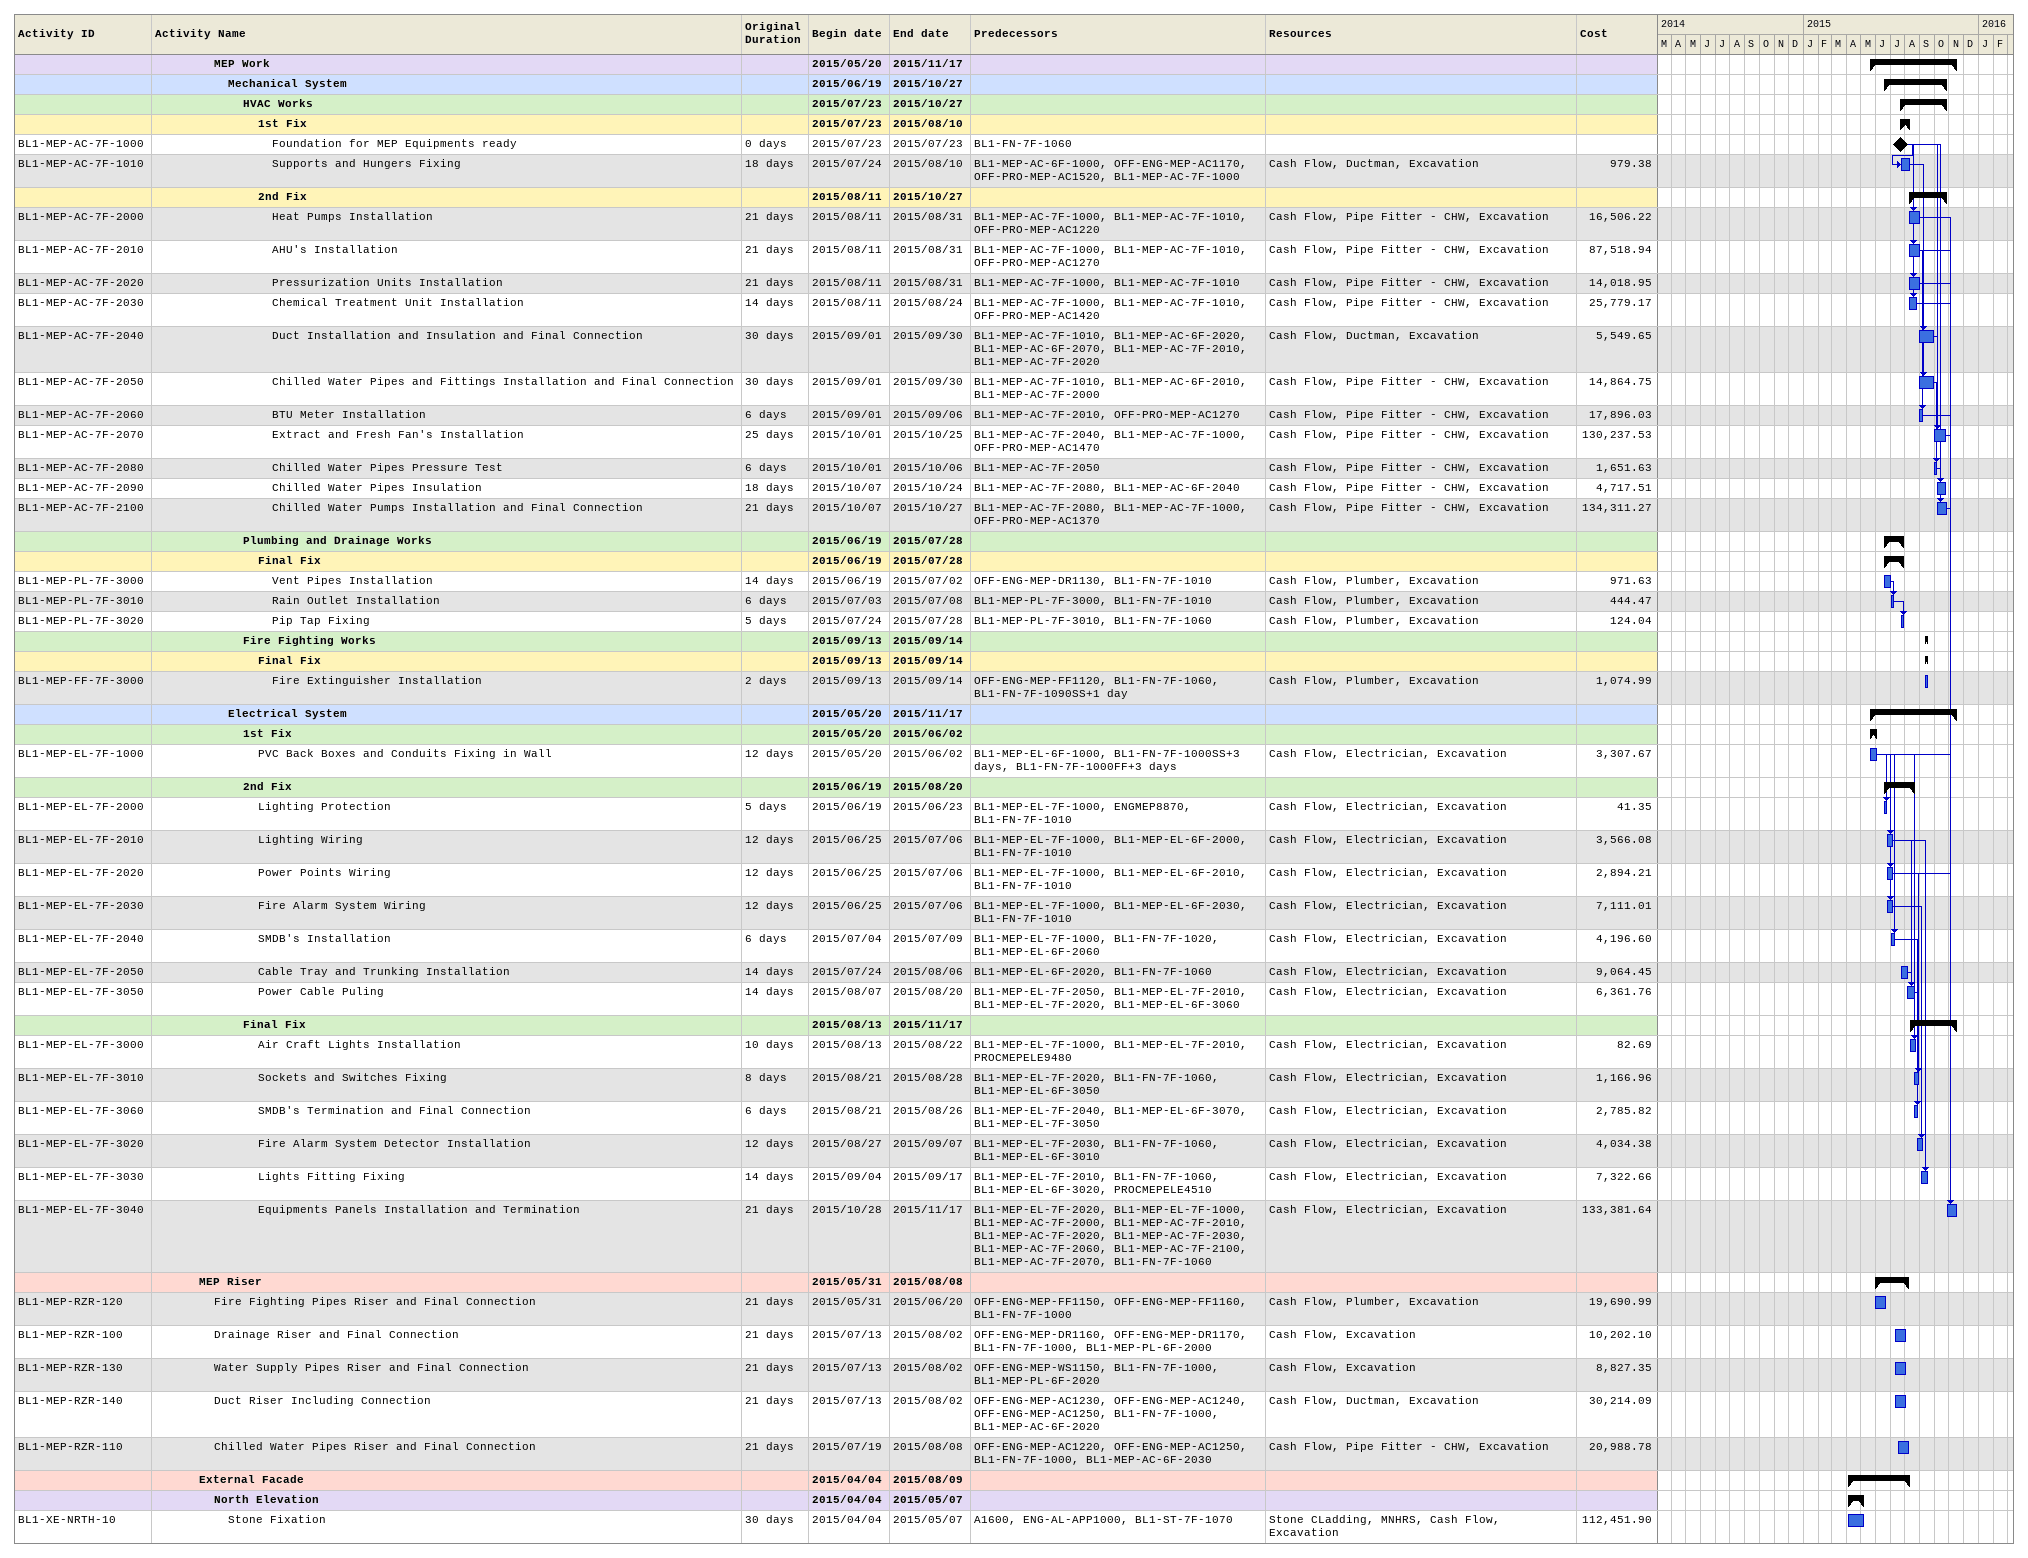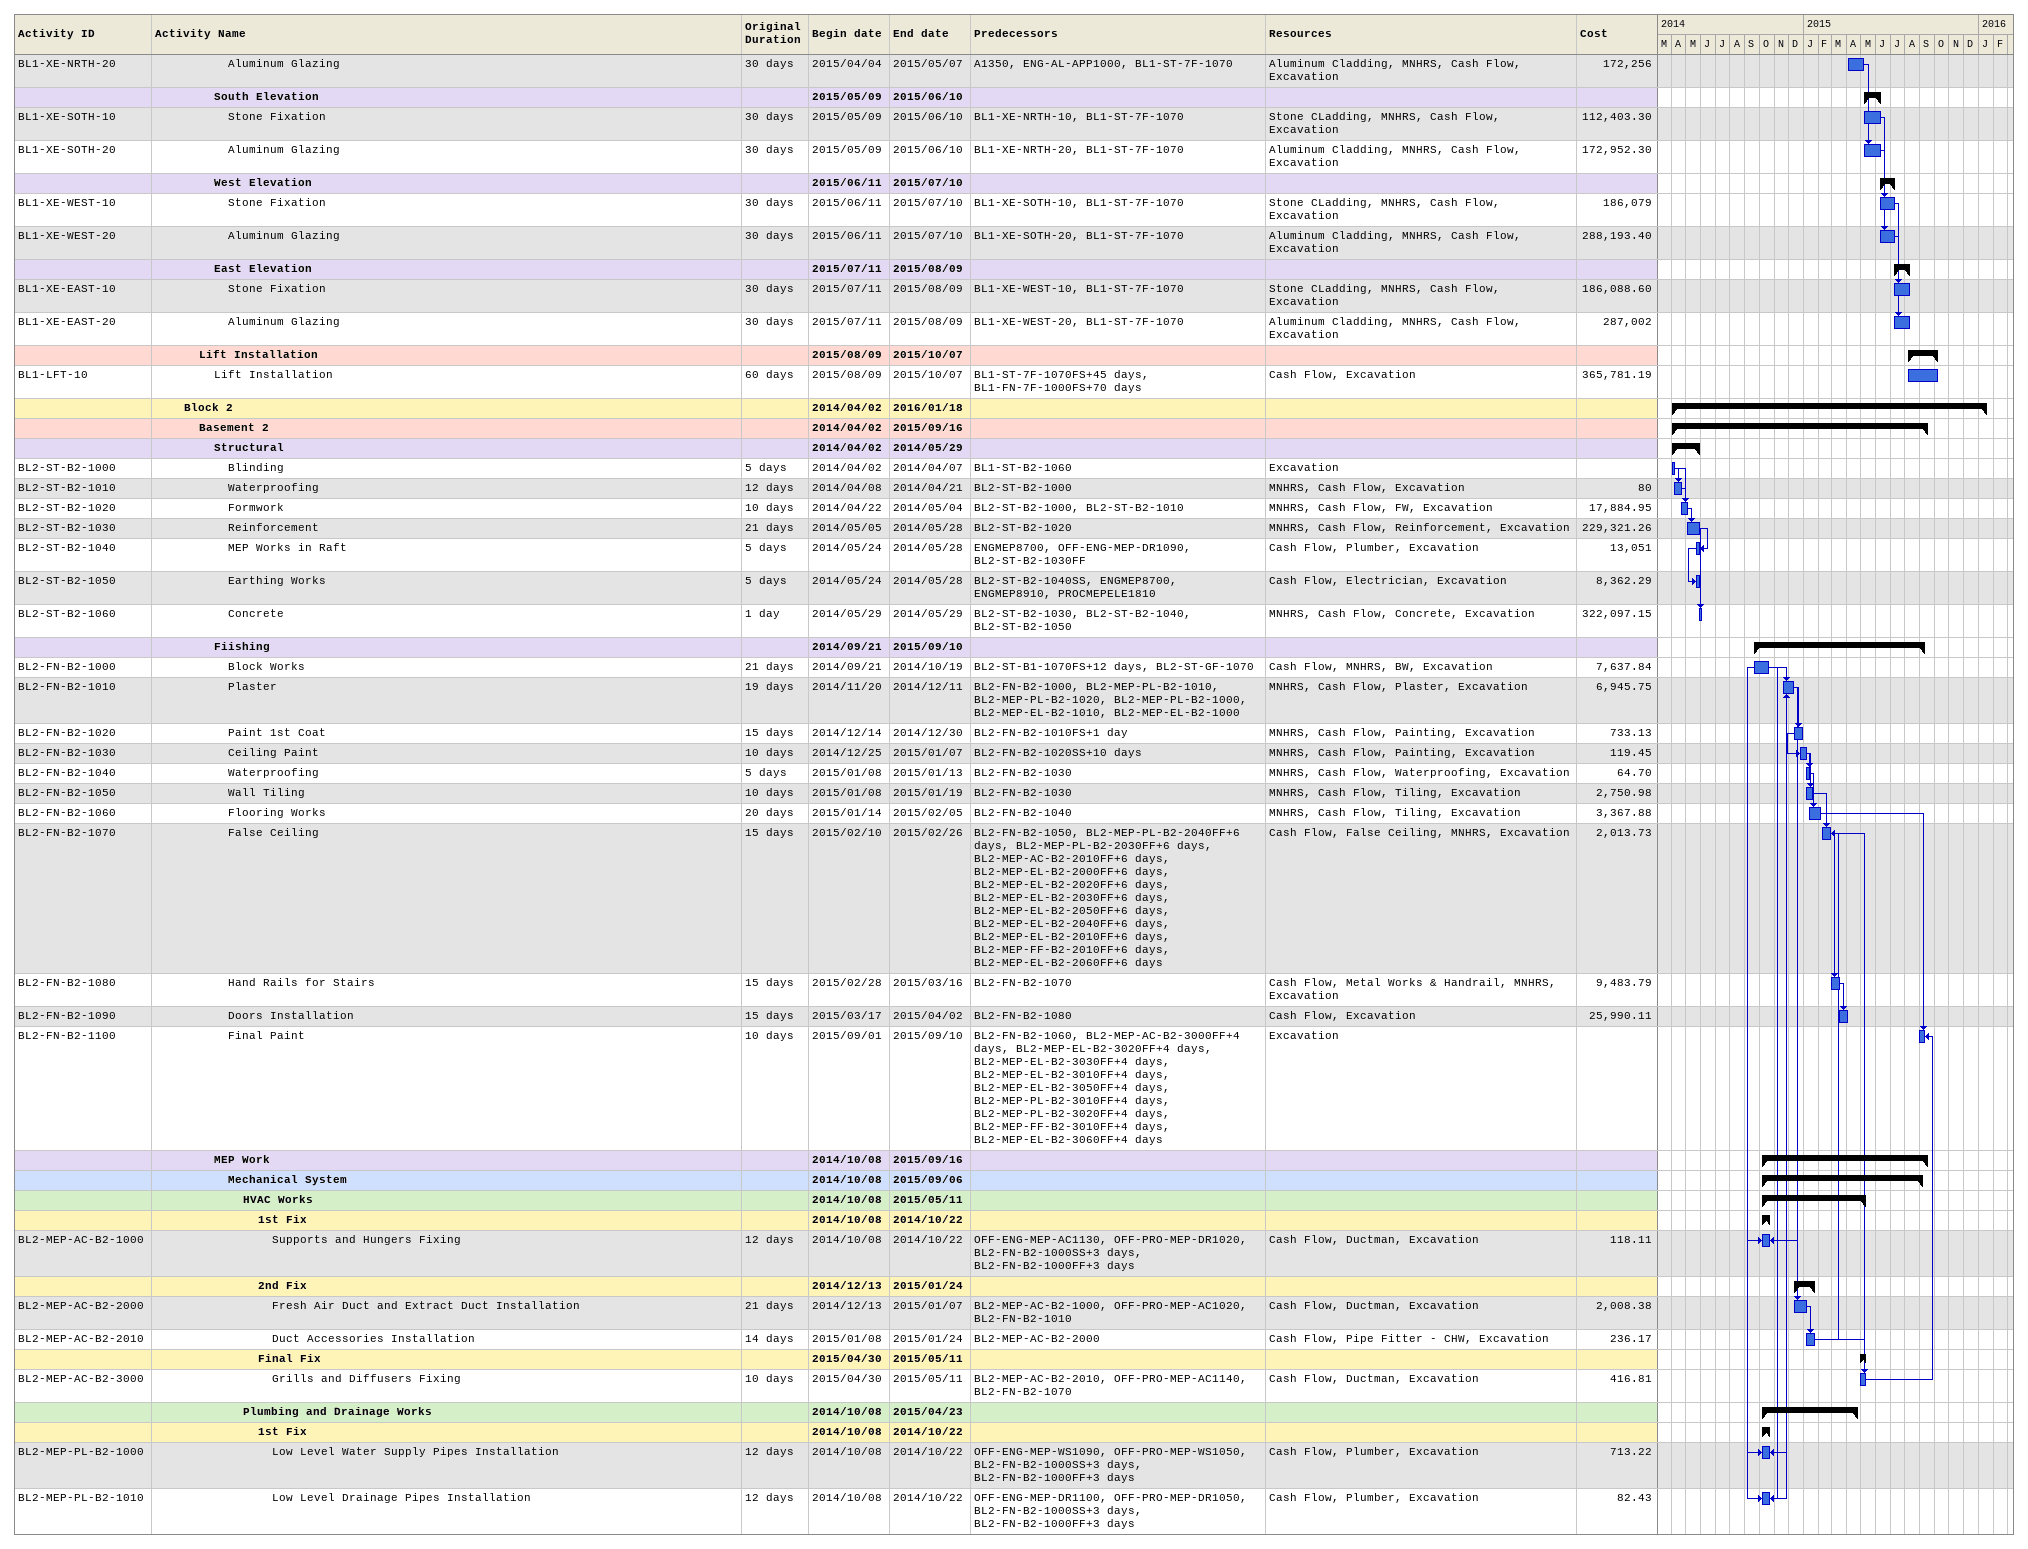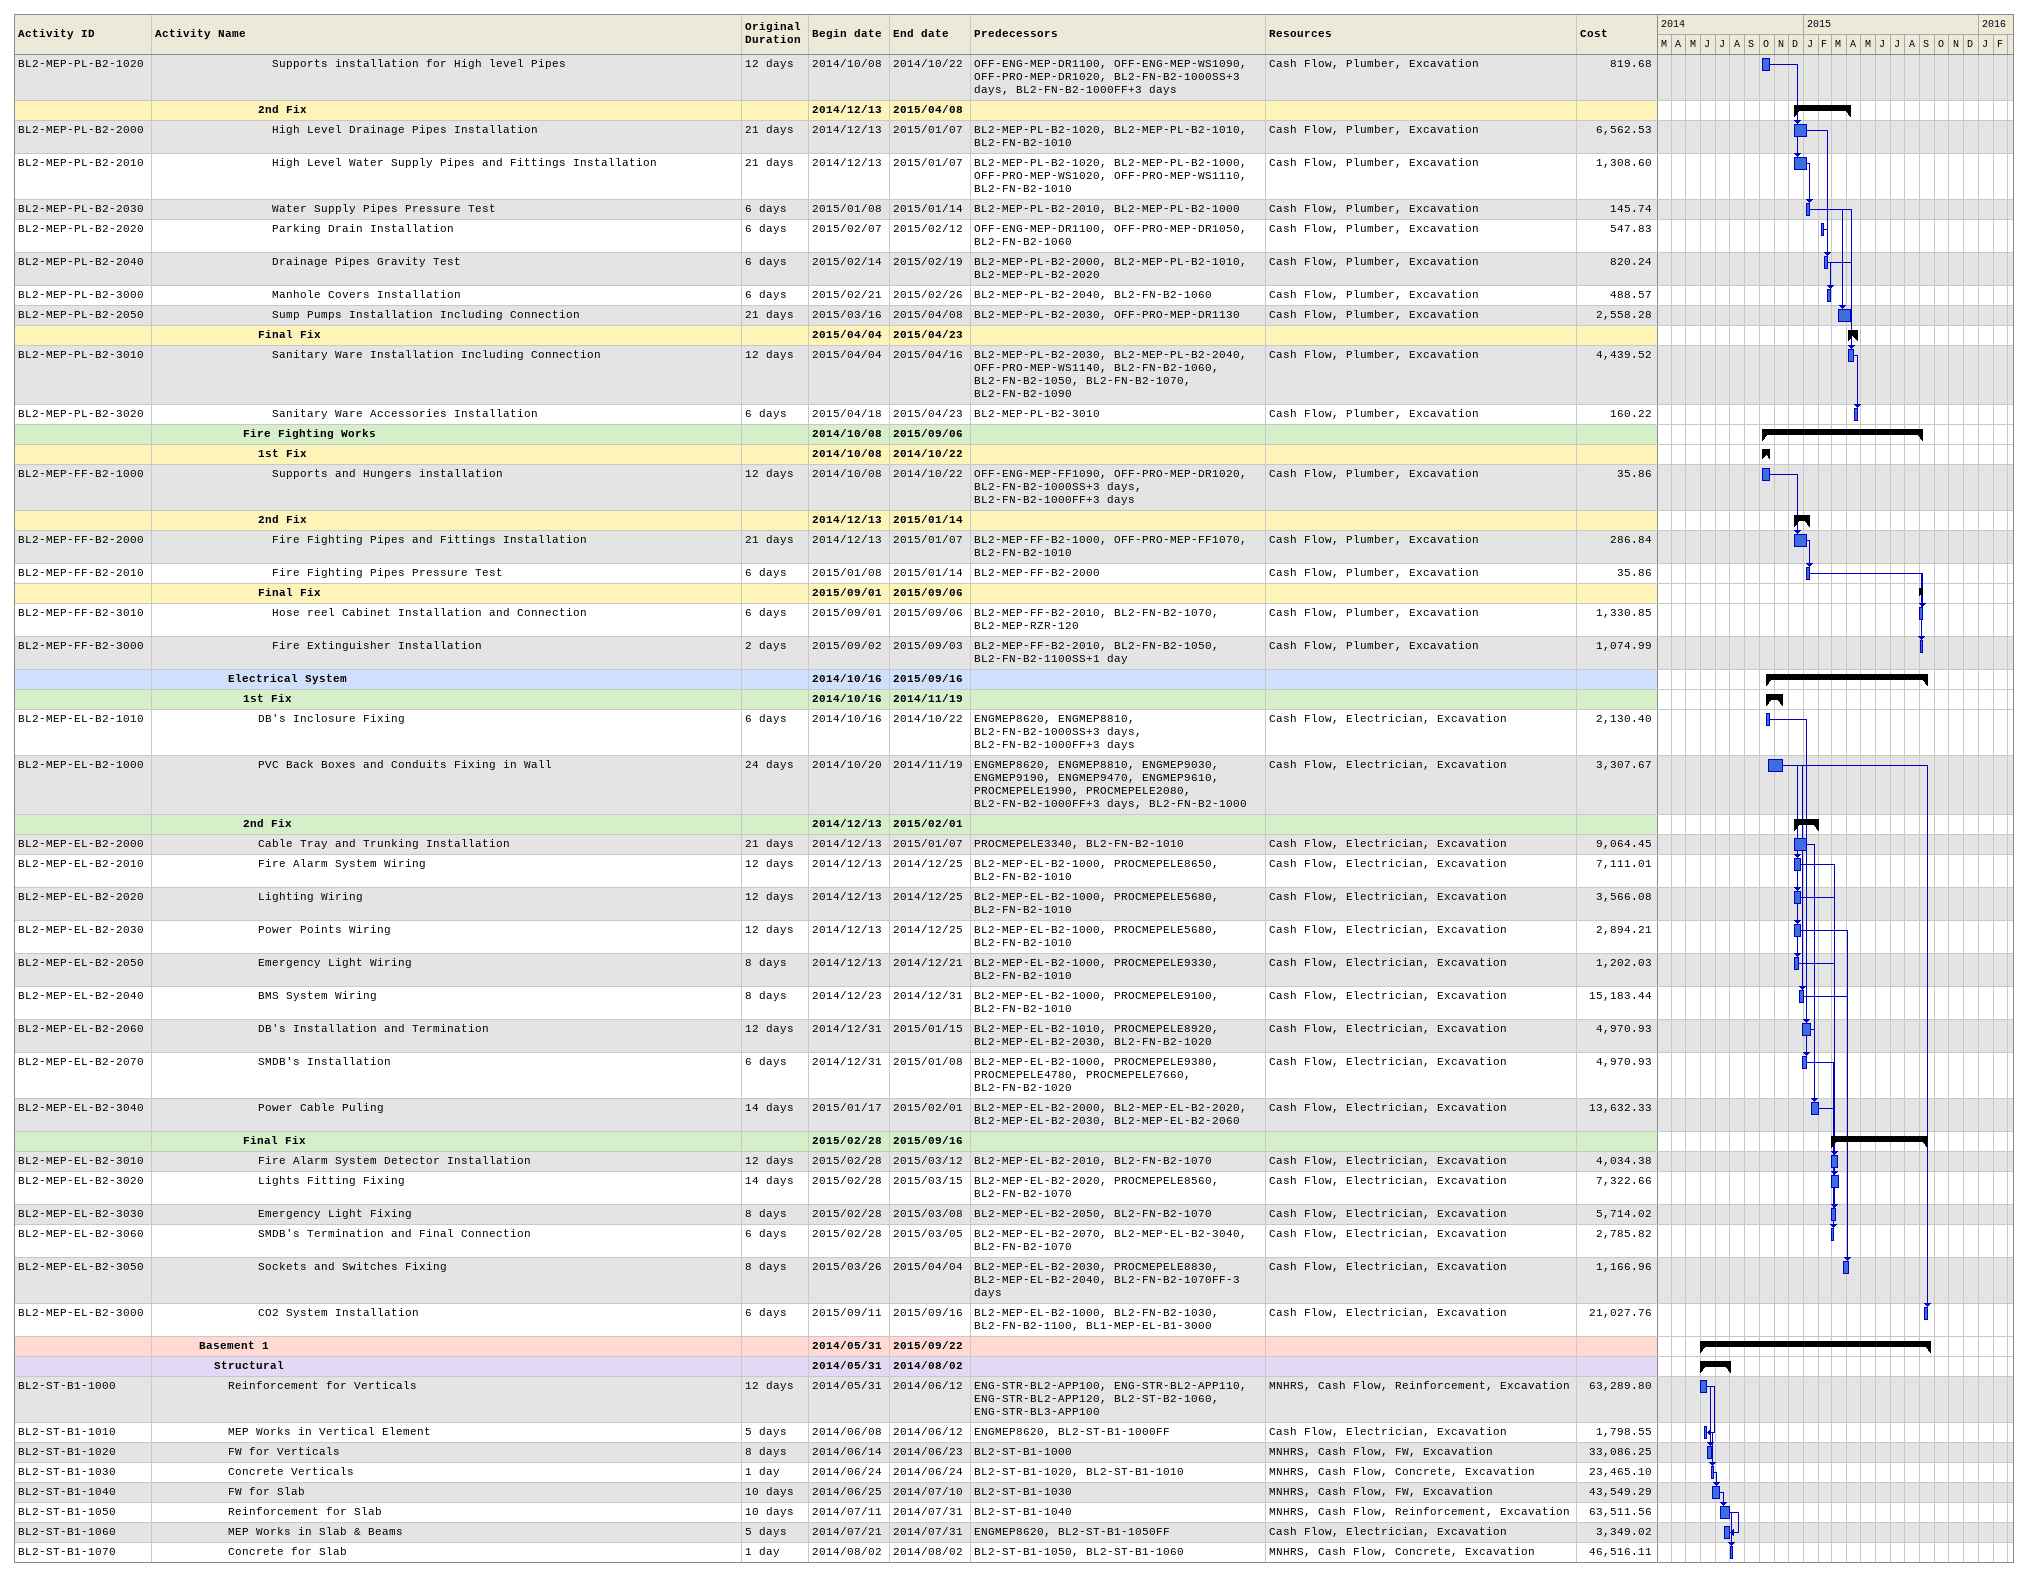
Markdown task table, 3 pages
| ID | Level | Task | Original duration | Start | Finish | Predecessors | Resources | Cost |
|---|---|---|---|---|---|---|---|---|
|  | 5 | **MEP Work** |  | 2015-05-20 | 2015-11-17 |  |  |  |
|  | 6 | **Mechanical System** |  | 2015-06-19 | 2015-10-27 |  |  |  |
|  | 7 | **HVAC Works** |  | 2015-07-23 | 2015-10-27 |  |  |  |
|  | 8 | **1st Fix** |  | 2015-07-23 | 2015-08-10 |  |  |  |
| BL1-MEP-AC-7F-1000 | 9 | Foundation for MEP Equipments ready | 0d | 2015-07-23 | 2015-07-23 | BL1-FN-7F-1060 |  |  |
| BL1-MEP-AC-7F-1010 | 9 | Supports and Hungers Fixing | 18d | 2015-07-24 | 2015-08-10 | BL1-MEP-AC-6F-1000, OFF-ENG-MEP-AC1170, OFF-PRO-MEP-AC1520, BL1-MEP-AC-7F-1000 | Cash Flow, Ductman, Excavation | 979.38 |
|  | 8 | **2nd Fix** |  | 2015-08-11 | 2015-10-27 |  |  |  |
| BL1-MEP-AC-7F-2000 | 9 | Heat Pumps Installation | 21d | 2015-08-11 | 2015-08-31 | BL1-MEP-AC-7F-1000, BL1-MEP-AC-7F-1010, OFF-PRO-MEP-AC1220 | Cash Flow, Pipe Fitter - CHW, Excavation | 16506.22 |
| BL1-MEP-AC-7F-2010 | 9 | AHU's Installation | 21d | 2015-08-11 | 2015-08-31 | BL1-MEP-AC-7F-1000, BL1-MEP-AC-7F-1010, OFF-PRO-MEP-AC1270 | Cash Flow, Pipe Fitter - CHW, Excavation | 87518.94 |
| BL1-MEP-AC-7F-2020 | 9 | Pressurization Units Installation | 21d | 2015-08-11 | 2015-08-31 | BL1-MEP-AC-7F-1000, BL1-MEP-AC-7F-1010 | Cash Flow, Pipe Fitter - CHW, Excavation | 14018.95 |
| BL1-MEP-AC-7F-2030 | 9 | Chemical Treatment Unit Installation | 14d | 2015-08-11 | 2015-08-24 | BL1-MEP-AC-7F-1000, BL1-MEP-AC-7F-1010, OFF-PRO-MEP-AC1420 | Cash Flow, Pipe Fitter - CHW, Excavation | 25779.17 |
| BL1-MEP-AC-7F-2040 | 9 | Duct Installation and Insulation and Final Connection | 30d | 2015-09-01 | 2015-09-30 | BL1-MEP-AC-7F-1010, BL1-MEP-AC-6F-2020, BL1-MEP-AC-6F-2070, BL1-MEP-AC-7F-2010, BL1-MEP-AC-7F-2020 | Cash Flow, Ductman, Excavation | 5549.65 |
| BL1-MEP-AC-7F-2050 | 9 | Chilled Water Pipes and Fittings Installation and Final Connection | 30d | 2015-09-01 | 2015-09-30 | BL1-MEP-AC-7F-1010, BL1-MEP-AC-6F-2010, BL1-MEP-AC-7F-2000 | Cash Flow, Pipe Fitter - CHW, Excavation | 14864.75 |
| BL1-MEP-AC-7F-2060 | 9 | BTU Meter Installation | 6d | 2015-09-01 | 2015-09-06 | BL1-MEP-AC-7F-2010, OFF-PRO-MEP-AC1270 | Cash Flow, Pipe Fitter - CHW, Excavation | 17896.03 |
| BL1-MEP-AC-7F-2070 | 9 | Extract and Fresh Fan's Installation | 25d | 2015-10-01 | 2015-10-25 | BL1-MEP-AC-7F-2040, BL1-MEP-AC-7F-1000, OFF-PRO-MEP-AC1470 | Cash Flow, Pipe Fitter - CHW, Excavation | 130237.53 |
| BL1-MEP-AC-7F-2080 | 9 | Chilled Water Pipes Pressure Test | 6d | 2015-10-01 | 2015-10-06 | BL1-MEP-AC-7F-2050 | Cash Flow, Pipe Fitter - CHW, Excavation | 1651.63 |
| BL1-MEP-AC-7F-2090 | 9 | Chilled Water Pipes Insulation | 18d | 2015-10-07 | 2015-10-24 | BL1-MEP-AC-7F-2080, BL1-MEP-AC-6F-2040 | Cash Flow, Pipe Fitter - CHW, Excavation | 4717.51 |
| BL1-MEP-AC-7F-2100 | 9 | Chilled Water Pumps Installation and Final Connection | 21d | 2015-10-07 | 2015-10-27 | BL1-MEP-AC-7F-2080, BL1-MEP-AC-7F-1000, OFF-PRO-MEP-AC1370 | Cash Flow, Pipe Fitter - CHW, Excavation | 134311.27 |
|  | 7 | **Plumbing and Drainage Works** |  | 2015-06-19 | 2015-07-28 |  |  |  |
|  | 8 | **Final Fix** |  | 2015-06-19 | 2015-07-28 |  |  |  |
| BL1-MEP-PL-7F-3000 | 9 | Vent Pipes Installation | 14d | 2015-06-19 | 2015-07-02 | OFF-ENG-MEP-DR1130, BL1-FN-7F-1010 | Cash Flow, Plumber, Excavation | 971.63 |
| BL1-MEP-PL-7F-3010 | 9 | Rain Outlet Installation | 6d | 2015-07-03 | 2015-07-08 | BL1-MEP-PL-7F-3000, BL1-FN-7F-1010 | Cash Flow, Plumber, Excavation | 444.47 |
| BL1-MEP-PL-7F-3020 | 9 | Pip Tap Fixing | 5d | 2015-07-24 | 2015-07-28 | BL1-MEP-PL-7F-3010, BL1-FN-7F-1060 | Cash Flow, Plumber, Excavation | 124.04 |
|  | 7 | **Fire Fighting Works** |  | 2015-09-13 | 2015-09-14 |  |  |  |
|  | 8 | **Final Fix** |  | 2015-09-13 | 2015-09-14 |  |  |  |
| BL1-MEP-FF-7F-3000 | 9 | Fire Extinguisher Installation | 2d | 2015-09-13 | 2015-09-14 | OFF-ENG-MEP-FF1120, BL1-FN-7F-1060, BL1-FN-7F-1090SS+1d | Cash Flow, Plumber, Excavation | 1074.99 |
|  | 6 | **Electrical System** |  | 2015-05-20 | 2015-11-17 |  |  |  |
|  | 7 | **1st Fix** |  | 2015-05-20 | 2015-06-02 |  |  |  |
| BL1-MEP-EL-7F-1000 | 8 | PVC Back Boxes and Conduits Fixing in Wall | 12d | 2015-05-20 | 2015-06-02 | BL1-MEP-EL-6F-1000, BL1-FN-7F-1000SS+3d, BL1-FN-7F-1000FF+3d | Cash Flow, Electrician, Excavation | 3307.67 |
|  | 7 | **2nd Fix** |  | 2015-06-19 | 2015-08-20 |  |  |  |
| BL1-MEP-EL-7F-2000 | 8 | Lighting Protection | 5d | 2015-06-19 | 2015-06-23 | BL1-MEP-EL-7F-1000, ENGMEP8870, BL1-FN-7F-1010 | Cash Flow, Electrician, Excavation | 41.35 |
| BL1-MEP-EL-7F-2010 | 8 | Lighting Wiring | 12d | 2015-06-25 | 2015-07-06 | BL1-MEP-EL-7F-1000, BL1-MEP-EL-6F-2000, BL1-FN-7F-1010 | Cash Flow, Electrician, Excavation | 3566.08 |
| BL1-MEP-EL-7F-2020 | 8 | Power Points Wiring | 12d | 2015-06-25 | 2015-07-06 | BL1-MEP-EL-7F-1000, BL1-MEP-EL-6F-2010, BL1-FN-7F-1010 | Cash Flow, Electrician, Excavation | 2894.21 |
| BL1-MEP-EL-7F-2030 | 8 | Fire Alarm System Wiring | 12d | 2015-06-25 | 2015-07-06 | BL1-MEP-EL-7F-1000, BL1-MEP-EL-6F-2030, BL1-FN-7F-1010 | Cash Flow, Electrician, Excavation | 7111.01 |
| BL1-MEP-EL-7F-2040 | 8 | SMDB's Installation | 6d | 2015-07-04 | 2015-07-09 | BL1-MEP-EL-7F-1000, BL1-FN-7F-1020, BL1-MEP-EL-6F-2060 | Cash Flow, Electrician, Excavation | 4196.60 |
| BL1-MEP-EL-7F-2050 | 8 | Cable Tray and Trunking Installation | 14d | 2015-07-24 | 2015-08-06 | BL1-MEP-EL-6F-2020, BL1-FN-7F-1060 | Cash Flow, Electrician, Excavation | 9064.45 |
| BL1-MEP-EL-7F-3050 | 8 | Power Cable Puling | 14d | 2015-08-07 | 2015-08-20 | BL1-MEP-EL-7F-2050, BL1-MEP-EL-7F-2010, BL1-MEP-EL-7F-2020, BL1-MEP-EL-6F-3060 | Cash Flow, Electrician, Excavation | 6361.76 |
|  | 7 | **Final Fix** |  | 2015-08-13 | 2015-11-17 |  |  |  |
| BL1-MEP-EL-7F-3000 | 8 | Air Craft Lights Installation | 10d | 2015-08-13 | 2015-08-22 | BL1-MEP-EL-7F-1000, BL1-MEP-EL-7F-2010, PROCMEPELE9480 | Cash Flow, Electrician, Excavation | 82.69 |
| BL1-MEP-EL-7F-3010 | 8 | Sockets and Switches Fixing | 8d | 2015-08-21 | 2015-08-28 | BL1-MEP-EL-7F-2020, BL1-FN-7F-1060, BL1-MEP-EL-6F-3050 | Cash Flow, Electrician, Excavation | 1166.96 |
| BL1-MEP-EL-7F-3060 | 8 | SMDB's Termination and Final Connection | 6d | 2015-08-21 | 2015-08-26 | BL1-MEP-EL-7F-2040, BL1-MEP-EL-6F-3070, BL1-MEP-EL-7F-3050 | Cash Flow, Electrician, Excavation | 2785.82 |
| BL1-MEP-EL-7F-3020 | 8 | Fire Alarm System Detector Installation | 12d | 2015-08-27 | 2015-09-07 | BL1-MEP-EL-7F-2030, BL1-FN-7F-1060, BL1-MEP-EL-6F-3010 | Cash Flow, Electrician, Excavation | 4034.38 |
| BL1-MEP-EL-7F-3030 | 8 | Lights Fitting Fixing | 14d | 2015-09-04 | 2015-09-17 | BL1-MEP-EL-7F-2010, BL1-FN-7F-1060, BL1-MEP-EL-6F-3020, PROCMEPELE4510 | Cash Flow, Electrician, Excavation | 7322.66 |
| BL1-MEP-EL-7F-3040 | 8 | Equipments Panels Installation and Termination | 21d | 2015-10-28 | 2015-11-17 | BL1-MEP-EL-7F-2020, BL1-MEP-EL-7F-1000, BL1-MEP-AC-7F-2000, BL1-MEP-AC-7F-2010, BL1-MEP-AC-7F-2020, BL1-MEP-AC-7F-2030, BL1-MEP-AC-7F-2060, BL1-MEP-AC-7F-2100, BL1-MEP-AC-7F-2070, BL1-FN-7F-1060 | Cash Flow, Electrician, Excavation | 133381.64 |
|  | 4 | **MEP Riser** |  | 2015-05-31 | 2015-08-08 |  |  |  |
| BL1-MEP-RZR-120 | 5 | Fire Fighting Pipes Riser and Final Connection | 21d | 2015-05-31 | 2015-06-20 | OFF-ENG-MEP-FF1150, OFF-ENG-MEP-FF1160, BL1-FN-7F-1000 | Cash Flow, Plumber, Excavation | 19690.99 |
| BL1-MEP-RZR-100 | 5 | Drainage Riser and Final Connection | 21d | 2015-07-13 | 2015-08-02 | OFF-ENG-MEP-DR1160, OFF-ENG-MEP-DR1170, BL1-FN-7F-1000, BL1-MEP-PL-6F-2000 | Cash Flow, Excavation | 10202.10 |
| BL1-MEP-RZR-130 | 5 | Water Supply Pipes Riser and Final Connection | 21d | 2015-07-13 | 2015-08-02 | OFF-ENG-MEP-WS1150, BL1-FN-7F-1000, BL1-MEP-PL-6F-2020 | Cash Flow, Excavation | 8827.35 |
| BL1-MEP-RZR-140 | 5 | Duct Riser Including Connection | 21d | 2015-07-13 | 2015-08-02 | OFF-ENG-MEP-AC1230, OFF-ENG-MEP-AC1240, OFF-ENG-MEP-AC1250, BL1-FN-7F-1000, BL1-MEP-AC-6F-2020 | Cash Flow, Ductman, Excavation | 30214.09 |
| BL1-MEP-RZR-110 | 5 | Chilled Water Pipes Riser and Final Connection | 21d | 2015-07-19 | 2015-08-08 | OFF-ENG-MEP-AC1220, OFF-ENG-MEP-AC1250, BL1-FN-7F-1000, BL1-MEP-AC-6F-2030 | Cash Flow, Pipe Fitter - CHW, Excavation | 20988.78 |
|  | 4 | **External Facade** |  | 2015-04-04 | 2015-08-09 |  |  |  |
|  | 5 | **North Elevation** |  | 2015-04-04 | 2015-05-07 |  |  |  |
| BL1-XE-NRTH-10 | 6 | Stone Fixation | 30d | 2015-04-04 | 2015-05-07 | A1600, ENG-AL-APP1000, BL1-ST-7F-1070 | Stone CLadding, MNHRS, Cash Flow, Excavation | 112451.90 |
| BL1-XE-NRTH-20 | 6 | Aluminum Glazing | 30d | 2015-04-04 | 2015-05-07 | A1350, ENG-AL-APP1000, BL1-ST-7F-1070 | Aluminum Cladding, MNHRS, Cash Flow, Excavation | 172256 |
|  | 5 | **South Elevation** |  | 2015-05-09 | 2015-06-10 |  |  |  |
| BL1-XE-SOTH-10 | 6 | Stone Fixation | 30d | 2015-05-09 | 2015-06-10 | BL1-XE-NRTH-10, BL1-ST-7F-1070 | Stone CLadding, MNHRS, Cash Flow, Excavation | 112403.30 |
| BL1-XE-SOTH-20 | 6 | Aluminum Glazing | 30d | 2015-05-09 | 2015-06-10 | BL1-XE-NRTH-20, BL1-ST-7F-1070 | Aluminum Cladding, MNHRS, Cash Flow, Excavation | 172952.30 |
|  | 5 | **West Elevation** |  | 2015-06-11 | 2015-07-10 |  |  |  |
| BL1-XE-WEST-10 | 6 | Stone Fixation | 30d | 2015-06-11 | 2015-07-10 | BL1-XE-SOTH-10, BL1-ST-7F-1070 | Stone CLadding, MNHRS, Cash Flow, Excavation | 186079 |
| BL1-XE-WEST-20 | 6 | Aluminum Glazing | 30d | 2015-06-11 | 2015-07-10 | BL1-XE-SOTH-20, BL1-ST-7F-1070 | Aluminum Cladding, MNHRS, Cash Flow, Excavation | 288193.40 |
|  | 5 | **East Elevation** |  | 2015-07-11 | 2015-08-09 |  |  |  |
| BL1-XE-EAST-10 | 6 | Stone Fixation | 30d | 2015-07-11 | 2015-08-09 | BL1-XE-WEST-10, BL1-ST-7F-1070 | Stone CLadding, MNHRS, Cash Flow, Excavation | 186088.60 |
| BL1-XE-EAST-20 | 6 | Aluminum Glazing | 30d | 2015-07-11 | 2015-08-09 | BL1-XE-WEST-20, BL1-ST-7F-1070 | Aluminum Cladding, MNHRS, Cash Flow, Excavation | 287002 |
|  | 4 | **Lift Installation** |  | 2015-08-09 | 2015-10-07 |  |  |  |
| BL1-LFT-10 | 5 | Lift Installation | 60d | 2015-08-09 | 2015-10-07 | BL1-ST-7F-1070FS+45d, BL1-FN-7F-1000FS+70d | Cash Flow, Excavation | 365781.19 |
|  | 3 | **Block 2** |  | 2014-04-02 | 2016-01-18 |  |  |  |
|  | 4 | **Basement 2** |  | 2014-04-02 | 2015-09-16 |  |  |  |
|  | 5 | **Structural** |  | 2014-04-02 | 2014-05-29 |  |  |  |
| BL2-ST-B2-1000 | 6 | Blinding | 5d | 2014-04-02 | 2014-04-07 | BL1-ST-B2-1060 | Excavation |  |
| BL2-ST-B2-1010 | 6 | Waterproofing | 12d | 2014-04-08 | 2014-04-21 | BL2-ST-B2-1000 | MNHRS, Cash Flow, Excavation | 80 |
| BL2-ST-B2-1020 | 6 | Formwork | 10d | 2014-04-22 | 2014-05-04 | BL2-ST-B2-1000, BL2-ST-B2-1010 | MNHRS, Cash Flow, FW, Excavation | 17884.95 |
| BL2-ST-B2-1030 | 6 | Reinforcement | 21d | 2014-05-05 | 2014-05-28 | BL2-ST-B2-1020 | MNHRS, Cash Flow, Reinforcement, Excavation | 229321.26 |
| BL2-ST-B2-1040 | 6 | MEP Works in Raft | 5d | 2014-05-24 | 2014-05-28 | ENGMEP8700, OFF-ENG-MEP-DR1090, BL2-ST-B2-1030FF | Cash Flow, Plumber, Excavation | 13051 |
| BL2-ST-B2-1050 | 6 | Earthing Works | 5d | 2014-05-24 | 2014-05-28 | BL2-ST-B2-1040SS, ENGMEP8700, ENGMEP8910, PROCMEPELE1810 | Cash Flow, Electrician, Excavation | 8362.29 |
| BL2-ST-B2-1060 | 6 | Concrete | 1d | 2014-05-29 | 2014-05-29 | BL2-ST-B2-1030, BL2-ST-B2-1040, BL2-ST-B2-1050 | MNHRS, Cash Flow, Concrete, Excavation | 322097.15 |
|  | 5 | **Fiishing** |  | 2014-09-21 | 2015-09-10 |  |  |  |
| BL2-FN-B2-1000 | 6 | Block Works | 21d | 2014-09-21 | 2014-10-19 | BL2-ST-B1-1070FS+12d, BL2-ST-GF-1070 | Cash Flow, MNHRS, BW, Excavation | 7637.84 |
| BL2-FN-B2-1010 | 6 | Plaster | 19d | 2014-11-20 | 2014-12-11 | BL2-FN-B2-1000, BL2-MEP-PL-B2-1010, BL2-MEP-PL-B2-1020, BL2-MEP-PL-B2-1000, BL2-MEP-EL-B2-1010, BL2-MEP-EL-B2-1000 | MNHRS, Cash Flow, Plaster, Excavation | 6945.75 |
| BL2-FN-B2-1020 | 6 | Paint 1st Coat | 15d | 2014-12-14 | 2014-12-30 | BL2-FN-B2-1010FS+1d | MNHRS, Cash Flow, Painting, Excavation | 733.13 |
| BL2-FN-B2-1030 | 6 | Ceiling Paint | 10d | 2014-12-25 | 2015-01-07 | BL2-FN-B2-1020SS+10d | MNHRS, Cash Flow, Painting, Excavation | 119.45 |
| BL2-FN-B2-1040 | 6 | Waterproofing | 5d | 2015-01-08 | 2015-01-13 | BL2-FN-B2-1030 | MNHRS, Cash Flow, Waterproofing, Excavation | 64.70 |
| BL2-FN-B2-1050 | 6 | Wall Tiling | 10d | 2015-01-08 | 2015-01-19 | BL2-FN-B2-1030 | MNHRS, Cash Flow, Tiling, Excavation | 2750.98 |
| BL2-FN-B2-1060 | 6 | Flooring Works | 20d | 2015-01-14 | 2015-02-05 | BL2-FN-B2-1040 | MNHRS, Cash Flow, Tiling, Excavation | 3367.88 |
| BL2-FN-B2-1070 | 6 | False Ceiling | 15d | 2015-02-10 | 2015-02-26 | BL2-FN-B2-1050, BL2-MEP-PL-B2-2040FF+6d, BL2-MEP-PL-B2-2030FF+6d, BL2-MEP-AC-B2-2010FF+6d, BL2-MEP-EL-B2-2000FF+6d, BL2-MEP-EL-B2-2020FF+6d, BL2-MEP-EL-B2-2030FF+6d, BL2-MEP-EL-B2-2050FF+6d, BL2-MEP-EL-B2-2040FF+6d, BL2-MEP-EL-B2-2010FF+6d, BL2-MEP-FF-B2-2010FF+6d, BL2-MEP-EL-B2-2060FF+6d | Cash Flow, False Ceiling, MNHRS, Excavation | 2013.73 |
| BL2-FN-B2-1080 | 6 | Hand Rails for Stairs | 15d | 2015-02-28 | 2015-03-16 | BL2-FN-B2-1070 | Cash Flow, Metal Works & Handrail, MNHRS, Excavation | 9483.79 |
| BL2-FN-B2-1090 | 6 | Doors Installation | 15d | 2015-03-17 | 2015-04-02 | BL2-FN-B2-1080 | Cash Flow, Excavation | 25990.11 |
| BL2-FN-B2-1100 | 6 | Final Paint | 10d | 2015-09-01 | 2015-09-10 | BL2-FN-B2-1060, BL2-MEP-AC-B2-3000FF+4d, BL2-MEP-EL-B2-3020FF+4d, BL2-MEP-EL-B2-3030FF+4d, BL2-MEP-EL-B2-3010FF+4d, BL2-MEP-EL-B2-3050FF+4d, BL2-MEP-PL-B2-3010FF+4d, BL2-MEP-PL-B2-3020FF+4d, BL2-MEP-FF-B2-3010FF+4d, BL2-MEP-EL-B2-3060FF+4d | Excavation |  |
|  | 5 | **MEP Work** |  | 2014-10-08 | 2015-09-16 |  |  |  |
|  | 6 | **Mechanical System** |  | 2014-10-08 | 2015-09-06 |  |  |  |
|  | 7 | **HVAC Works** |  | 2014-10-08 | 2015-05-11 |  |  |  |
|  | 8 | **1st Fix** |  | 2014-10-08 | 2014-10-22 |  |  |  |
| BL2-MEP-AC-B2-1000 | 9 | Supports and Hungers Fixing | 12d | 2014-10-08 | 2014-10-22 | OFF-ENG-MEP-AC1130, OFF-PRO-MEP-DR1020, BL2-FN-B2-1000SS+3d, BL2-FN-B2-1000FF+3d | Cash Flow, Ductman, Excavation | 118.11 |
|  | 8 | **2nd Fix** |  | 2014-12-13 | 2015-01-24 |  |  |  |
| BL2-MEP-AC-B2-2000 | 9 | Fresh Air Duct and Extract Duct Installation | 21d | 2014-12-13 | 2015-01-07 | BL2-MEP-AC-B2-1000, OFF-PRO-MEP-AC1020, BL2-FN-B2-1010 | Cash Flow, Ductman, Excavation | 2008.38 |
| BL2-MEP-AC-B2-2010 | 9 | Duct Accessories Installation | 14d | 2015-01-08 | 2015-01-24 | BL2-MEP-AC-B2-2000 | Cash Flow, Pipe Fitter - CHW, Excavation | 236.17 |
|  | 8 | **Final Fix** |  | 2015-04-30 | 2015-05-11 |  |  |  |
| BL2-MEP-AC-B2-3000 | 9 | Grills and Diffusers Fixing | 10d | 2015-04-30 | 2015-05-11 | BL2-MEP-AC-B2-2010, OFF-PRO-MEP-AC1140, BL2-FN-B2-1070 | Cash Flow, Ductman, Excavation | 416.81 |
|  | 7 | **Plumbing and Drainage Works** |  | 2014-10-08 | 2015-04-23 |  |  |  |
|  | 8 | **1st Fix** |  | 2014-10-08 | 2014-10-22 |  |  |  |
| BL2-MEP-PL-B2-1000 | 9 | Low Level Water Supply Pipes Installation | 12d | 2014-10-08 | 2014-10-22 | OFF-ENG-MEP-WS1090, OFF-PRO-MEP-WS1050, BL2-FN-B2-1000SS+3d, BL2-FN-B2-1000FF+3d | Cash Flow, Plumber, Excavation | 713.22 |
| BL2-MEP-PL-B2-1010 | 9 | Low Level Drainage Pipes Installation | 12d | 2014-10-08 | 2014-10-22 | OFF-ENG-MEP-DR1100, OFF-PRO-MEP-DR1050, BL2-FN-B2-1000SS+3d, BL2-FN-B2-1000FF+3d | Cash Flow, Plumber, Excavation | 82.43 |
| BL2-MEP-PL-B2-1020 | 9 | Supports installation for High level Pipes | 12d | 2014-10-08 | 2014-10-22 | OFF-ENG-MEP-DR1100, OFF-ENG-MEP-WS1090, OFF-PRO-MEP-DR1020, BL2-FN-B2-1000SS+3d, BL2-FN-B2-1000FF+3d | Cash Flow, Plumber, Excavation | 819.68 |
|  | 8 | **2nd Fix** |  | 2014-12-13 | 2015-04-08 |  |  |  |
| BL2-MEP-PL-B2-2000 | 9 | High Level Drainage Pipes Installation | 21d | 2014-12-13 | 2015-01-07 | BL2-MEP-PL-B2-1020, BL2-MEP-PL-B2-1010, BL2-FN-B2-1010 | Cash Flow, Plumber, Excavation | 6562.53 |
| BL2-MEP-PL-B2-2010 | 9 | High Level Water Supply Pipes and Fittings Installation | 21d | 2014-12-13 | 2015-01-07 | BL2-MEP-PL-B2-1020, BL2-MEP-PL-B2-1000, OFF-PRO-MEP-WS1020, OFF-PRO-MEP-WS1110, BL2-FN-B2-1010 | Cash Flow, Plumber, Excavation | 1308.60 |
| BL2-MEP-PL-B2-2030 | 9 | Water Supply Pipes Pressure Test | 6d | 2015-01-08 | 2015-01-14 | BL2-MEP-PL-B2-2010, BL2-MEP-PL-B2-1000 | Cash Flow, Plumber, Excavation | 145.74 |
| BL2-MEP-PL-B2-2020 | 9 | Parking Drain Installation | 6d | 2015-02-07 | 2015-02-12 | OFF-ENG-MEP-DR1100, OFF-PRO-MEP-DR1050, BL2-FN-B2-1060 | Cash Flow, Plumber, Excavation | 547.83 |
| BL2-MEP-PL-B2-2040 | 9 | Drainage Pipes Gravity Test | 6d | 2015-02-14 | 2015-02-19 | BL2-MEP-PL-B2-2000, BL2-MEP-PL-B2-1010, BL2-MEP-PL-B2-2020 | Cash Flow, Plumber, Excavation | 820.24 |
| BL2-MEP-PL-B2-3000 | 9 | Manhole Covers Installation | 6d | 2015-02-21 | 2015-02-26 | BL2-MEP-PL-B2-2040, BL2-FN-B2-1060 | Cash Flow, Plumber, Excavation | 488.57 |
| BL2-MEP-PL-B2-2050 | 9 | Sump Pumps Installation Including Connection | 21d | 2015-03-16 | 2015-04-08 | BL2-MEP-PL-B2-2030, OFF-PRO-MEP-DR1130 | Cash Flow, Plumber, Excavation | 2558.28 |
|  | 8 | **Final Fix** |  | 2015-04-04 | 2015-04-23 |  |  |  |
| BL2-MEP-PL-B2-3010 | 9 | Sanitary Ware Installation Including Connection | 12d | 2015-04-04 | 2015-04-16 | BL2-MEP-PL-B2-2030, BL2-MEP-PL-B2-2040, OFF-PRO-MEP-WS1140, BL2-FN-B2-1060, BL2-FN-B2-1050, BL2-FN-B2-1070, BL2-FN-B2-1090 | Cash Flow, Plumber, Excavation | 4439.52 |
| BL2-MEP-PL-B2-3020 | 9 | Sanitary Ware Accessories Installation | 6d | 2015-04-18 | 2015-04-23 | BL2-MEP-PL-B2-3010 | Cash Flow, Plumber, Excavation | 160.22 |
|  | 7 | **Fire Fighting Works** |  | 2014-10-08 | 2015-09-06 |  |  |  |
|  | 8 | **1st Fix** |  | 2014-10-08 | 2014-10-22 |  |  |  |
| BL2-MEP-FF-B2-1000 | 9 | Supports and Hungers installation | 12d | 2014-10-08 | 2014-10-22 | OFF-ENG-MEP-FF1090, OFF-PRO-MEP-DR1020, BL2-FN-B2-1000SS+3d, BL2-FN-B2-1000FF+3d | Cash Flow, Plumber, Excavation | 35.86 |
|  | 8 | **2nd Fix** |  | 2014-12-13 | 2015-01-14 |  |  |  |
| BL2-MEP-FF-B2-2000 | 9 | Fire Fighting Pipes and Fittings Installation | 21d | 2014-12-13 | 2015-01-07 | BL2-MEP-FF-B2-1000, OFF-PRO-MEP-FF1070, BL2-FN-B2-1010 | Cash Flow, Plumber, Excavation | 286.84 |
| BL2-MEP-FF-B2-2010 | 9 | Fire Fighting Pipes Pressure Test | 6d | 2015-01-08 | 2015-01-14 | BL2-MEP-FF-B2-2000 | Cash Flow, Plumber, Excavation | 35.86 |
|  | 8 | **Final Fix** |  | 2015-09-01 | 2015-09-06 |  |  |  |
| BL2-MEP-FF-B2-3010 | 9 | Hose reel Cabinet Installation and Connection | 6d | 2015-09-01 | 2015-09-06 | BL2-MEP-FF-B2-2010, BL2-FN-B2-1070, BL2-MEP-RZR-120 | Cash Flow, Plumber, Excavation | 1330.85 |
| BL2-MEP-FF-B2-3000 | 9 | Fire Extinguisher Installation | 2d | 2015-09-02 | 2015-09-03 | BL2-MEP-FF-B2-2010, BL2-FN-B2-1050, BL2-FN-B2-1100SS+1d | Cash Flow, Plumber, Excavation | 1074.99 |
|  | 6 | **Electrical System** |  | 2014-10-16 | 2015-09-16 |  |  |  |
|  | 7 | **1st Fix** |  | 2014-10-16 | 2014-11-19 |  |  |  |
| BL2-MEP-EL-B2-1010 | 8 | DB's Inclosure Fixing | 6d | 2014-10-16 | 2014-10-22 | ENGMEP8620, ENGMEP8810, BL2-FN-B2-1000SS+3d, BL2-FN-B2-1000FF+3d | Cash Flow, Electrician, Excavation | 2130.40 |
| BL2-MEP-EL-B2-1000 | 8 | PVC Back Boxes and Conduits Fixing in Wall | 24d | 2014-10-20 | 2014-11-19 | ENGMEP8620, ENGMEP8810, ENGMEP9030, ENGMEP9190, ENGMEP9470, ENGMEP9610, PROCMEPELE1990, PROCMEPELE2080, BL2-FN-B2-1000FF+3d, BL2-FN-B2-1000 | Cash Flow, Electrician, Excavation | 3307.67 |
|  | 7 | **2nd Fix** |  | 2014-12-13 | 2015-02-01 |  |  |  |
| BL2-MEP-EL-B2-2000 | 8 | Cable Tray and Trunking Installation | 21d | 2014-12-13 | 2015-01-07 | PROCMEPELE3340, BL2-FN-B2-1010 | Cash Flow, Electrician, Excavation | 9064.45 |
| BL2-MEP-EL-B2-2010 | 8 | Fire Alarm System Wiring | 12d | 2014-12-13 | 2014-12-25 | BL2-MEP-EL-B2-1000, PROCMEPELE8650, BL2-FN-B2-1010 | Cash Flow, Electrician, Excavation | 7111.01 |
| BL2-MEP-EL-B2-2020 | 8 | Lighting Wiring | 12d | 2014-12-13 | 2014-12-25 | BL2-MEP-EL-B2-1000, PROCMEPELE5680, BL2-FN-B2-1010 | Cash Flow, Electrician, Excavation | 3566.08 |
| BL2-MEP-EL-B2-2030 | 8 | Power Points Wiring | 12d | 2014-12-13 | 2014-12-25 | BL2-MEP-EL-B2-1000, PROCMEPELE5680, BL2-FN-B2-1010 | Cash Flow, Electrician, Excavation | 2894.21 |
| BL2-MEP-EL-B2-2050 | 8 | Emergency Light Wiring | 8d | 2014-12-13 | 2014-12-21 | BL2-MEP-EL-B2-1000, PROCMEPELE9330, BL2-FN-B2-1010 | Cash Flow, Electrician, Excavation | 1202.03 |
| BL2-MEP-EL-B2-2040 | 8 | BMS System Wiring | 8d | 2014-12-23 | 2014-12-31 | BL2-MEP-EL-B2-1000, PROCMEPELE9100, BL2-FN-B2-1010 | Cash Flow, Electrician, Excavation | 15183.44 |
| BL2-MEP-EL-B2-2060 | 8 | DB's Installation and Termination | 12d | 2014-12-31 | 2015-01-15 | BL2-MEP-EL-B2-1010, PROCMEPELE8920, BL2-MEP-EL-B2-2030, BL2-FN-B2-1020 | Cash Flow, Electrician, Excavation | 4970.93 |
| BL2-MEP-EL-B2-2070 | 8 | SMDB's Installation | 6d | 2014-12-31 | 2015-01-08 | BL2-MEP-EL-B2-1000, PROCMEPELE9380, PROCMEPELE4780, PROCMEPELE7660, BL2-FN-B2-1020 | Cash Flow, Electrician, Excavation | 4970.93 |
| BL2-MEP-EL-B2-3040 | 8 | Power Cable Puling | 14d | 2015-01-17 | 2015-02-01 | BL2-MEP-EL-B2-2000, BL2-MEP-EL-B2-2020, BL2-MEP-EL-B2-2030, BL2-MEP-EL-B2-2060 | Cash Flow, Electrician, Excavation | 13632.33 |
|  | 7 | **Final Fix** |  | 2015-02-28 | 2015-09-16 |  |  |  |
| BL2-MEP-EL-B2-3010 | 8 | Fire Alarm System Detector Installation | 12d | 2015-02-28 | 2015-03-12 | BL2-MEP-EL-B2-2010, BL2-FN-B2-1070 | Cash Flow, Electrician, Excavation | 4034.38 |
| BL2-MEP-EL-B2-3020 | 8 | Lights Fitting Fixing | 14d | 2015-02-28 | 2015-03-15 | BL2-MEP-EL-B2-2020, PROCMEPELE8560, BL2-FN-B2-1070 | Cash Flow, Electrician, Excavation | 7322.66 |
| BL2-MEP-EL-B2-3030 | 8 | Emergency Light Fixing | 8d | 2015-02-28 | 2015-03-08 | BL2-MEP-EL-B2-2050, BL2-FN-B2-1070 | Cash Flow, Electrician, Excavation | 5714.02 |
| BL2-MEP-EL-B2-3060 | 8 | SMDB's Termination and Final Connection | 6d | 2015-02-28 | 2015-03-05 | BL2-MEP-EL-B2-2070, BL2-MEP-EL-B2-3040, BL2-FN-B2-1070 | Cash Flow, Electrician, Excavation | 2785.82 |
| BL2-MEP-EL-B2-3050 | 8 | Sockets and Switches Fixing | 8d | 2015-03-26 | 2015-04-04 | BL2-MEP-EL-B2-2030, PROCMEPELE8830, BL2-MEP-EL-B2-2040, BL2-FN-B2-1070FF-3d | Cash Flow, Electrician, Excavation | 1166.96 |
| BL2-MEP-EL-B2-3000 | 8 | CO2 System Installation | 6d | 2015-09-11 | 2015-09-16 | BL2-MEP-EL-B2-1000, BL2-FN-B2-1030, BL2-FN-B2-1100, BL1-MEP-EL-B1-3000 | Cash Flow, Electrician, Excavation | 21027.76 |
|  | 4 | **Basement 1** |  | 2014-05-31 | 2015-09-22 |  |  |  |
|  | 5 | **Structural** |  | 2014-05-31 | 2014-08-02 |  |  |  |
| BL2-ST-B1-1000 | 6 | Reinforcement for Verticals | 12d | 2014-05-31 | 2014-06-12 | ENG-STR-BL2-APP100, ENG-STR-BL2-APP110, ENG-STR-BL2-APP120, BL2-ST-B2-1060, ENG-STR-BL3-APP100 | MNHRS, Cash Flow, Reinforcement, Excavation | 63289.80 |
| BL2-ST-B1-1010 | 6 | MEP Works in Vertical Element | 5d | 2014-06-08 | 2014-06-12 | ENGMEP8620, BL2-ST-B1-1000FF | Cash Flow, Electrician, Excavation | 1798.55 |
| BL2-ST-B1-1020 | 6 | FW for Verticals | 8d | 2014-06-14 | 2014-06-23 | BL2-ST-B1-1000 | MNHRS, Cash Flow, FW, Excavation | 33086.25 |
| BL2-ST-B1-1030 | 6 | Concrete Verticals | 1d | 2014-06-24 | 2014-06-24 | BL2-ST-B1-1020, BL2-ST-B1-1010 | MNHRS, Cash Flow, Concrete, Excavation | 23465.10 |
| BL2-ST-B1-1040 | 6 | FW for Slab | 10d | 2014-06-25 | 2014-07-10 | BL2-ST-B1-1030 | MNHRS, Cash Flow, FW, Excavation | 43549.29 |
| BL2-ST-B1-1050 | 6 | Reinforcement for Slab | 10d | 2014-07-11 | 2014-07-31 | BL2-ST-B1-1040 | MNHRS, Cash Flow, Reinforcement, Excavation | 63511.56 |
| BL2-ST-B1-1060 | 6 | MEP Works in Slab & Beams | 5d | 2014-07-21 | 2014-07-31 | ENGMEP8620, BL2-ST-B1-1050FF | Cash Flow, Electrician, Excavation | 3349.02 |
| BL2-ST-B1-1070 | 6 | Concrete for Slab | 1d | 2014-08-02 | 2014-08-02 | BL2-ST-B1-1050, BL2-ST-B1-1060 | MNHRS, Cash Flow, Concrete, Excavation | 46516.11 |
